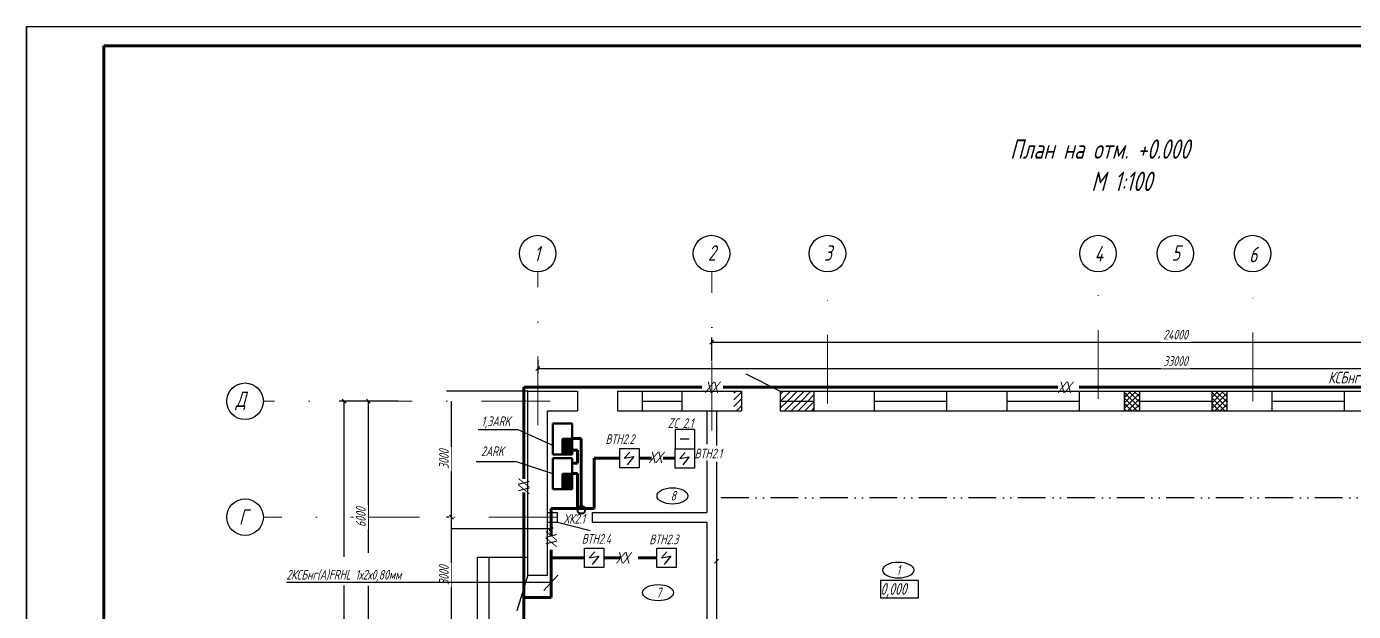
# Model space of a CAD drawing. Header units: millimetres. Extents: x 2185 to 8290, y 601 to 2456.
# Drawn here: x 6382.4 to 6725.7, y 1508 to 1659.3 of the extents above; entities that cross this region are included whole.
import ezdxf

# ---------------------------------------------------------------- set-up
doc = ezdxf.new("R2010")
doc.units = ezdxf.units.MM
doc.linetypes.add('ACAD_ISO12W100', pattern=[21, 12, -3, 0, -3, 0, -3])
doc.linetypes.add('DASHDOTX2', pattern=[50.8, 25.4, -12.7, 0, -12.7])
for name, color, linetype, lineweight in [('линия связи', 3, 'Continuous', 60), ('Линия связи (Вновь)', 3, 'Continuous', 60), ('ППК и др. приБоры', 171, 'Continuous', 50), ('стены', 7, 'Continuous', 15)]:
    doc.layers.add(name, color=color, linetype=linetype, lineweight=lineweight)
for name, color, linetype in [('НОВЫЙ', 7, 'Continuous'), ('текст', 7, 'Continuous'), ('ТХ', 7, 'Continuous')]:
    doc.layers.add(name, color=color, linetype=linetype)
doc.styles.add('Simplex', font='simplex.shx', dxfattribs={"width": 0.7, "oblique": 15})

# ---------------------------------------------------------------- blocks, each defined once
blk = doc.blocks.new('_Oblique')
at = {"color": 0, "linetype": 'ByBlock', "lineweight": -2}
blk.add_line((-0.5, -0.5), (0.5, 0.5), dxfattribs=at)

msp = doc.modelspace()

# ---------------------------------------------------------------- hatches: boundary and pattern name
at = {"layer": 'ППК и др. приБоры'}
for points in [[(6523.62, 1552.62), (6521.12, 1552.62), (6521.12, 1548.62), (6523.62, 1548.62)], [(6523.62, 1543.62), (6521.12, 1543.62), (6521.12, 1539.62), (6523.62, 1539.62)]]:
    msp.add_hatch(color=256, dxfattribs=at).paths.add_polyline_path(points)

# ---------------------------------------------------------------- linework, layer by layer
for p, q in [((6382.43, 1065.3), (6382.43, 1659.3)), ((6382.43, 1659.3), (6802.43, 1659.3)), ((6382.43, 1659.3), (6382.43, 1654.3)), ((6382.43, 1659.3), (6382.43, 1362.3)), ((6512.1, 1564.98), (6511.1, 1564.98)), ((6518.2, 1529.36), (6492.37, 1529.36)), ((6518.65, 1529.66), (6517.64, 1528.96)), ((6519.85, 1517.38), (6516.31, 1513.4))]:
    msp.add_line(p, q)
at = {"color": 1, "lineweight": -3}
msp.add_line((6382.43, 1659.3), (7222.43, 1659.3), dxfattribs=at)
at = {"lineweight": 60}
for p, q in [((6402.43, 1070.3), (6402.43, 1654.3)), ((6402.43, 1654.3), (7217.43, 1654.3))]:
    msp.add_line(p, q, dxfattribs=at)
at = {"color": 1, "lineweight": 30}
for p, q in [((6555.25, 1555.09), (6550.25, 1555.09)), ((6555.25, 1555.09), (6550.25, 1555.09)), ((6550.25, 1555.09), (6550.25, 1550.09)), ((6555.25, 1555.09), (6555.25, 1550.09)), ((6550.25, 1550.09), (6555.25, 1550.09)), ((6550.25, 1550.09), (6555.25, 1550.09))]:
    msp.add_line(p, q, dxfattribs=at)
at = {"color": 2, "lineweight": 30}
for p, q in [((6535.89, 1550.15), (6540.89, 1550.15)), ((6535.89, 1545.15), (6535.89, 1550.15)), ((6538.51, 1549.2), (6537.09, 1547.62)), ((6540.89, 1550.15), (6540.89, 1545.15)), ((6550.25, 1550.09), (6555.25, 1550.09)), ((6550.25, 1545.09), (6550.25, 1550.09)), ((6552.87, 1549.14), (6551.45, 1547.56)), ((6555.25, 1550.09), (6555.25, 1545.09)), ((6540.89, 1545.15), (6535.89, 1545.15)), ((6537.09, 1547.62), (6539.54, 1548.05)), ((6539.54, 1548.05), (6537.84, 1545.96)), ((6555.25, 1545.09), (6550.25, 1545.09)), ((6551.45, 1547.56), (6553.9, 1547.99)), ((6553.9, 1547.99), (6552.2, 1545.9)), ((6526.81, 1524.37), (6531.81, 1524.37)), ((6526.81, 1519.37), (6526.81, 1524.37)), ((6531.81, 1524.37), (6531.81, 1519.37)), ((6545.48, 1524.37), (6550.48, 1524.37)), ((6545.48, 1519.37), (6545.48, 1524.37)), ((6550.48, 1524.37), (6550.48, 1519.37)), ((6529.43, 1523.42), (6528.01, 1521.84)), ((6528.01, 1521.84), (6530.46, 1522.27)), ((6530.46, 1522.27), (6528.76, 1520.18)), ((6548.09, 1523.42), (6546.67, 1521.84)), ((6546.67, 1521.84), (6549.12, 1522.27)), ((6549.12, 1522.27), (6547.42, 1520.18)), ((6531.81, 1519.37), (6526.81, 1519.37)), ((6550.48, 1519.37), (6545.48, 1519.37))]:
    msp.add_line(p, q, dxfattribs=at)
at = {"color": 1, "lineweight": 40}
msp.add_circle((6525.98, 1534.3), 1.01, dxfattribs=at)
at = {"layer": 'линия связи'}
for p, q in [((6511.1, 1565.98), (6557.14, 1565.98)), ((6511.1, 1565.98), (6511.1, 1542.32)), ((6562.63, 1565.98), (6649.23, 1565.98)), ((6654.75, 1565.98), (6789.82, 1565.98)), ((6523.49, 1552.77), (6525.96, 1552.77)), ((6525.96, 1552.77), (6525.96, 1534.63)), ((6523.62, 1549.7), (6524.96, 1549.7)), ((6524.96, 1549.7), (6524.96, 1546.39)), ((6523.62, 1546.39), (6524.96, 1546.39)), ((6529.31, 1547.65), (6529.31, 1534.63)), ((6529.31, 1547.65), (6535.89, 1547.65)), ((6540.89, 1547.65), (6544.13, 1547.65)), ((6547.14, 1547.65), (6550.25, 1547.65)), ((6523.49, 1543.7), (6524.97, 1543.7)), ((6524.96, 1543.7), (6524.96, 1534.63)), ((6511.1, 1538.8), (6511.1, 1511.62)), ((6518.2, 1534.63), (6518.2, 1527.63)), ((6518.2, 1534.63), (6529.31, 1534.63)), ((6518.2, 1523.96), (6518.2, 1511.62)), ((6518.2, 1521.87), (6526.81, 1521.87)), ((6531.81, 1521.87), (6536.04, 1521.87)), ((6540.65, 1521.87), (6545.48, 1521.87)), ((6511.1, 1511.62), (6511.1, 1476.32)), ((6511.1, 1511.62), (6518.2, 1511.62))]:
    msp.add_line(p, q, dxfattribs=at)
at = {"layer": 'НОВЫЙ', "color": 3, "linetype": 'Continuous', "ltscale": 0.1}
for p, q in [((6613.13, 1516), (6603.27, 1516)), ((6603.37, 1516), (6603.37, 1511.55)), ((6613.23, 1511.55), (6613.23, 1516)), ((6603.37, 1511.55), (6613.23, 1511.55))]:
    msp.add_line(p, q, dxfattribs=at)
at = {"layer": 'НОВЫЙ', "color": 4}
for centre in [(6549.55, 1537.88), (6607.97, 1518.68), (6545.83, 1512.86)]:
    msp.add_ellipse(centre, major_axis=(-4, 0), ratio=0.525, dxfattribs=at)
at = {"layer": 'ППК и др. приБоры'}
for p, q in [((6523.62, 1556.62), (6518.62, 1556.62)), ((6518.62, 1556.62), (6518.62, 1548.62)), ((6523.62, 1548.62), (6523.62, 1556.62)), ((6523.62, 1552.62), (6521.12, 1552.62)), ((6521.12, 1552.62), (6521.12, 1548.62)), ((6518.62, 1548.62), (6523.62, 1548.62)), ((6523.62, 1547.62), (6518.62, 1547.62)), ((6518.62, 1547.62), (6518.62, 1539.62)), ((6523.62, 1539.62), (6523.62, 1547.62)), ((6523.62, 1543.62), (6521.12, 1543.62)), ((6521.12, 1543.62), (6521.12, 1539.62)), ((6518.62, 1539.62), (6523.62, 1539.62))]:
    msp.add_line(p, q, dxfattribs=at)
at = {"layer": 'стены', "color": 1, "lineweight": 30}
msp.add_line((6553.87, 1552.59), (6551.54, 1552.59), dxfattribs=at)
msp.add_line((6553.87, 1552.59), (6551.54, 1552.59), dxfattribs=at)
at = {"layer": 'ТХ', "color": 3, "linetype": 'DASHDOTX2', "lineweight": 20, "ltscale": 0.7}
for p, q in [((6514.7, 1556.18), (6514.7, 1595.86)), ((6559.7, 1554.78), (6559.7, 1595.86)), ((6589.7, 1561.77), (6589.7, 1595.86)), ((6659.7, 1563.01), (6659.7, 1595.86)), ((6699.7, 1562.38), (6699.7, 1595.86)), ((6517.88, 1562.38), (6443.7, 1562.38)), ((6519.8, 1532.38), (6443.7, 1532.38))]:
    msp.add_line(p, q, dxfattribs=at)
at = {"layer": 'ТХ', "color": 3, "ltscale": 0.2}
for p, q in [((6559.7, 1572.79), (6559.7, 1578.9)), ((6559.7, 1577.65), (6799.7, 1577.65)), ((6514.7, 1572.97), (6514.7, 1569.58)), ((6514.7, 1571.54), (6514.7, 1569.58)), ((6514.7, 1570.83), (6844.7, 1570.83)), ((6478.59, 1562.38), (6463.35, 1562.38)), ((6464.6, 1522.15), (6464.6, 1562.38)), ((6478.59, 1562.38), (6469.62, 1562.38)), ((6470.87, 1523.14), (6470.87, 1562.38)), ((6511.47, 1564.98), (6491.12, 1564.98)), ((6492.37, 1532.38), (6492.37, 1562.38)), ((6512.1, 1517.38), (6512.1, 1564.98)), ((6512.1, 1564.98), (6525, 1564.98)), ((6525, 1564.98), (6525, 1559.88)), ((6535.3, 1564.98), (6567.45, 1564.98)), ((6535.3, 1564.98), (6535.3, 1559.88)), ((6541.7, 1564.98), (6541.7, 1559.88)), ((6541.7, 1562.43), (6552, 1562.43)), ((6552, 1564.98), (6552, 1559.88)), ((6567.45, 1564.98), (6567.45, 1559.88)), ((6577.45, 1564.98), (6781.95, 1564.98)), ((6577.45, 1564.98), (6577.45, 1559.88)), ((6577.45, 1562.43), (6586.15, 1562.43)), ((6586.15, 1564.98), (6586.15, 1559.88)), ((6601.75, 1564.98), (6601.75, 1559.88)), ((6601.75, 1562.43), (6620.45, 1562.43)), ((6620.45, 1564.98), (6620.45, 1559.88)), ((6636.05, 1564.98), (6636.05, 1559.88)), ((6636.05, 1562.43), (6654.75, 1562.43)), ((6654.75, 1564.98), (6654.75, 1559.88)), ((6666.45, 1564.98), (6666.45, 1559.88)), ((6670.35, 1564.98), (6670.35, 1559.88)), ((6670.35, 1562.43), (6689.05, 1562.43)), ((6689.05, 1564.98), (6689.05, 1559.88)), ((6692.95, 1564.98), (6692.95, 1559.88)), ((6704.65, 1564.98), (6704.65, 1559.88)), ((6704.65, 1562.43), (6723.35, 1562.43)), ((6723.35, 1564.98), (6723.35, 1559.88)), ((6517.2, 1559.88), (6525, 1559.88)), ((6517.2, 1517.38), (6517.2, 1559.88)), ((6535.3, 1559.88), (6567.45, 1559.88)), ((6558.45, 1559.88), (6558.45, 1551.27)), ((6560.95, 1559.88), (6560.95, 1550.92)), ((6577.45, 1559.88), (6781.95, 1559.88)), ((6558.47, 1547.02), (6558.45, 1533.63)), ((6560.95, 1546.71), (6560.95, 1504.28)), ((6491.75, 1532.38), (6491.12, 1532.38)), ((6491.75, 1532.38), (6491.12, 1532.38)), ((6492.37, 1502.38), (6492.37, 1532.38)), ((6517.2, 1533.63), (6519.8, 1533.63)), ((6517.2, 1531.13), (6519.8, 1531.13)), ((6519.8, 1531.13), (6519.8, 1533.63)), ((6519.8, 1531.13), (6528.26, 1528.92)), ((6528.9, 1533.63), (6536.6, 1533.63)), ((6528.9, 1531.13), (6528.9, 1533.63)), ((6528.9, 1531.13), (6558.45, 1531.13)), ((6535.42, 1533.63), (6558.45, 1533.63)), ((6558.45, 1531.13), (6558.45, 1504.28)), ((6499.1, 1522.05), (6512.1, 1522.05)), ((6499.1, 1504.05), (6499.1, 1522.05)), ((6502.1, 1504.05), (6502.1, 1522.05)), ((6512.1, 1517.38), (6509.28, 1508.17)), ((6512.1, 1517.38), (6517.2, 1517.38)), ((6464.6, 1411.38), (6464.6, 1514.74)), ((6470.87, 1502.38), (6470.87, 1514.62))]:
    msp.add_line(p, q, dxfattribs=at)
at = {"layer": 'ТХ', "color": 3, "ltscale": 0.6}
for p, q in [((6568.49, 1569.42), (6577.45, 1564.98)), ((6560.95, 1521.77), (6560.95, 1519.77))]:
    msp.add_line(p, q, dxfattribs=at)
at = {"layer": 'ТХ', "color": 3, "ltscale": 0.8}
for p, q in [((6565.45, 1564.51), (6565.93, 1564.98)), ((6565.45, 1562.74), (6567.45, 1564.74)), ((6565.45, 1560.97), (6567.45, 1562.97)), ((6577.45, 1564.13), (6578.3, 1564.98)), ((6577.45, 1562.36), (6577.52, 1562.43)), ((6577.45, 1560.6), (6579.29, 1562.43)), ((6577.52, 1562.43), (6580.07, 1564.98)), ((6578.51, 1559.88), (6581.06, 1562.43)), ((6579.29, 1562.43), (6581.84, 1564.98)), ((6580.27, 1559.88), (6582.82, 1562.43)), ((6581.06, 1562.43), (6583.61, 1564.98)), ((6582.04, 1559.88), (6584.59, 1562.43)), ((6582.82, 1562.43), (6585.37, 1564.98)), ((6583.81, 1559.88), (6586.15, 1562.22)), ((6584.59, 1562.43), (6586.15, 1563.99)), ((6566.13, 1559.88), (6567.45, 1561.2)), ((6585.58, 1559.88), (6586.15, 1560.46))]:
    msp.add_line(p, q, dxfattribs=at)
at = {"layer": 'ТХ', "color": 2, "ltscale": 0.6}
for p, q in [((6666.45, 1564.74), (6666.69, 1564.98)), ((6666.45, 1564.74), (6666.69, 1564.98)), ((6666.45, 1563.33), (6668.1, 1564.98)), ((6666.45, 1561.91), (6669.52, 1564.98)), ((6667.02, 1564.08), (6666.45, 1564.65)), ((6670.35, 1560.75), (6666.45, 1564.65)), ((6666.45, 1560.5), (6670.35, 1564.4)), ((6666.45, 1563.33), (6667.02, 1563.9)), ((6667.02, 1562.66), (6666.45, 1563.23)), ((6669.8, 1559.88), (6666.45, 1563.23)), ((6666.45, 1561.91), (6667.02, 1562.49)), ((6667.25, 1559.88), (6670.35, 1562.99)), ((6670.35, 1562.16), (6667.53, 1564.98)), ((6670.35, 1563.58), (6668.94, 1564.98)), ((6689.05, 1564.72), (6689.32, 1564.98)), ((6689.05, 1563.3), (6690.73, 1564.98)), ((6689.05, 1561.89), (6692.15, 1564.98)), ((6692.95, 1560.78), (6689.05, 1564.68)), ((6689.05, 1560.47), (6692.95, 1564.37)), ((6692.43, 1559.88), (6689.05, 1563.26)), ((6689.87, 1559.88), (6692.95, 1562.96)), ((6692.95, 1562.19), (6690.16, 1564.98)), ((6692.95, 1563.6), (6691.57, 1564.98)), ((6692.72, 1564.15), (6692.95, 1564.37)), ((6692.95, 1563.6), (6692.72, 1563.83)), ((6692.72, 1562.73), (6692.95, 1562.96)), ((6692.95, 1562.19), (6692.72, 1562.42)), ((6667.02, 1561.25), (6666.45, 1561.82)), ((6668.39, 1559.88), (6666.45, 1561.82)), ((6666.45, 1560.5), (6667.02, 1561.07)), ((6666.97, 1559.88), (6666.45, 1560.41)), ((6666.97, 1559.88), (6666.45, 1560.41)), ((6668.66, 1559.88), (6670.35, 1561.57)), ((6670.08, 1559.88), (6670.35, 1560.16)), ((6691.01, 1559.88), (6689.05, 1561.85)), ((6689.6, 1559.88), (6689.05, 1560.43)), ((6691.29, 1559.88), (6692.95, 1561.54)), ((6692.7, 1559.88), (6692.95, 1560.13)), ((6692.72, 1561.32), (6692.95, 1561.54)), ((6692.95, 1560.78), (6692.72, 1561)), ((6692.72, 1559.9), (6692.95, 1560.13))]:
    msp.add_line(p, q, dxfattribs=at)
at = {"layer": 'ТХ', "color": 3, "linetype": 'Continuous'}
for p, q in [((6499.26, 1555.07), (6509.46, 1555.07)), ((6518.62, 1550.92), (6509.46, 1555.07)), ((6498.74, 1546.79), (6508.95, 1546.79)), ((6518.62, 1543.62), (6508.95, 1546.79))]:
    msp.add_line(p, q, dxfattribs=at)
at = {"layer": 'ТХ', "color": 4, "linetype": 'ACAD_ISO12W100', "ltscale": 0.6}
msp.add_line((6799.7, 1537.38), (6560.95, 1537.38), dxfattribs=at)
at = {"layer": 'ТХ', "color": 3}
for centre in [(6514.65, 1600.58), (6559.65, 1600.58), (6589.65, 1600.58), (6659.65, 1600.58), (6679.65, 1600.58), (6699.65, 1600.58), (6438.98, 1562.38), (6438.98, 1532.38)]:
    msp.add_circle(centre, 4.72, dxfattribs=at)

# ---------------------------------------------------------------- block references
at = {"layer": 'ТХ', "color": 3, "ltscale": 0.2}
for p, rotation in [((6559.7, 1577.65), 180), ((6514.7, 1570.83), 180), ((6464.6, 1562.38), 90), ((6470.87, 1562.38), 90), ((6492.37, 1532.38), 270), ((6492.37, 1532.38), 90)]:
    msp.add_blockref('_Oblique', p, dxfattribs=dict(at, rotation=rotation))
msp.add_blockref('_Oblique', (6514.7, 1570.83), dxfattribs=at)
at = {"layer": 'ТХ', "color": 3, "ltscale": 0.6, "rotation": 180}
msp.add_blockref('_Oblique', (6560.95, 1521.02), dxfattribs=at)

# ---------------------------------------------------------------- texts
at = {"color": 5, "style": 'Simplex', "oblique": 15, "width": 0.7}
for s, height, p in [('КСБнг(А)FRHL 1х2х0,80мм²по стене ', 3, (6719.22, 1567.01)), ('2КСБнг(А)FRHL 1х2х0,80мм', 2.5, (6449.66, 1516.24))]:
    msp.add_text(s, height=height, dxfattribs=at).set_placement(p)
at = {"layer": 'Линия связи (Вновь)', "style": 'Simplex', "oblique": 15, "width": 0.7}
for p in [(6557.92, 1564.49), (6649.21, 1564.49), (6543.45, 1546.34), (6534.97, 1520.37)]:
    msp.add_text('ХХ', height=3, dxfattribs=at).set_placement(p)
for p in [(6509.6, 1542.52), (6516.71, 1528.79)]:
    msp.add_text('ХХ', height=3, rotation=270, dxfattribs=at).set_placement(p)
at = {"layer": 'НОВЫЙ', "color": 0, "style": 'Simplex', "oblique": 15, "width": 0.7}
for s, p in [('8', (6549.08, 1536.68)), ('1', (6607.51, 1517.48)), ('7', (6545.37, 1511.66))]:
    msp.add_text(s, height=2.5, dxfattribs=at).set_placement(p)
at = {"layer": 'НОВЫЙ', "color": 7, "style": 'Simplex', "oblique": 15, "width": 0.7}
msp.add_text('0,000', height=3, dxfattribs=at).set_placement((6603.37, 1512.32))
at = {"layer": 'текст', "style": 'Simplex', "oblique": 15, "width": 0.7}
for s, height, p in [('План на отм. +0.000', 5, (6636.91, 1625.1)), ('М 1:100', 5, (6657.91, 1616.76)), ('ВТН2.2', 2.5, (6532.21, 1551.32)), ('ВТН2.1', 2.5, (6555.25, 1547.59)), ('ХК2.1', 2.5, (6521.4, 1530.72)), ('ВТН2.4', 2.5, (6526.05, 1525.51)), ('ВТН2.3', 2.5, (6543.56, 1525.39))]:
    msp.add_text(s, height=height, dxfattribs=at).set_placement(p)
at = {"layer": 'текст', "color": 5, "style": 'Simplex', "oblique": 15, "width": 0.7}
for s, p in [('1,3ARK', (6500.13, 1555.94)), ('2ARK', (6500.01, 1548.19))]:
    msp.add_text(s, height=2.5, dxfattribs=at).set_placement(p)
at = {"layer": 'текст', "color": 1, "lineweight": -3, "style": 'Simplex', "oblique": 15, "width": 0.7}
msp.add_text('ZC 2.1', height=2.5, dxfattribs=at).set_placement((6548.32, 1555.45))
at = {"layer": 'ТХ', "style": 'Simplex', "oblique": 15, "width": 0.7}
for s, p in [('1', (6513.73, 1598.53)), ('2', (6558.73, 1598.73)), ('3', (6588.73, 1598.73)), ('4', (6658.73, 1598.53)), ('5', (6678.73, 1598.73)), ('6', (6698.73, 1598.3)), ('Д', (6436.54, 1560.87)), ('Г', (6437.4, 1530.44))]:
    msp.add_text(s, height=4, dxfattribs=at).set_placement(p)

# ---------------------------------------------------------------- next in the draw order: texts
at = {"layer": 'ТХ', "color": 3, "ltscale": 0.2, "char_height": 2.5, "attachment_point": 5, "style": 'Simplex', "bg_fill": 3, "box_fill_scale": 1.25, "bg_fill_color": 256, "bg_fill_true_color": 13158600, "bg_fill_transparency": 0}
for s, insert in [('24000', (6679.7, 1579.6)), ('33000', (6679.7, 1572.78))]:
    msp.add_mtext(s, dxfattribs=dict(at, insert=insert))
at = {"layer": 'ТХ', "color": 3, "ltscale": 0.2, "char_height": 2.5, "attachment_point": 5, "rotation": 90, "style": 'Simplex', "bg_fill": 3, "box_fill_scale": 1.25, "bg_fill_color": 256, "bg_fill_true_color": 13158600, "bg_fill_transparency": 0}
for s, insert in [('3000', (6490.42, 1547.38)), ('6000', (6468.92, 1532.38)), ('3000', (6490.42, 1517.38))]:
    msp.add_mtext(s, dxfattribs=dict(at, insert=insert))

# ---------------------------------------------------------------- next in the draw order: linework, layer by layer
msp.add_line((6518.2, 1515.46), (6449.66, 1515.46))

doc.saveas('drawing.dxf')
